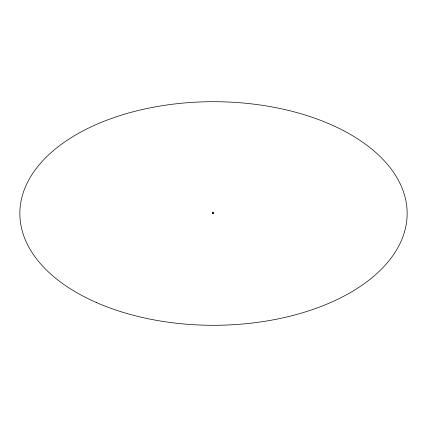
<?xml version="1.0" encoding="UTF-8"?>
<svg xmlns="http://www.w3.org/2000/svg" width="427" height="427" viewBox="0 0 427 427"><rect width="100%" height="100%" fill="white"/><g stroke="black" fill="none" stroke-linecap="round" stroke-linejoin="round"><path stroke-width="0.64" d="M212.705 213.116L213.351 213.73L212.838 213.26A2.663 1.527 -0.4 0 1 213.068 213.388C213.97 214.199 211.6 212.646 213.014 212.251M213.34 213.644L212.561 213.292L213.367 213.644L213.025 212.342C213.97 214.813 212.235 212.657 213.351 213.724M213.1 213.169L213.281 213.601L212.859 213.27A2.402 1.377 -0.4 0 1 213.068 213.388L213.153 213.601A2.066 1.19 0 0 1 212.988 213.612L212.908 213.58M212.988 213.612L212.801 213.276L213.105 213.607A3.982 1.825 3.2 0 0 213.26 213.671L212.566 213.303L213.265 213.617A2.066 1.19 0 0 0 213.153 213.521L212.972 213.537A1.228 0.753 -4.4 0 1 212.811 213.479L212.763 213.457A3.758 2.284 -3.9 0 1 212.593 213.34L213.217 213.511M212.859 213.553L212.561 213.319L213.153 213.452M212.683 213.265L212.876 213.495A2.482 1.42 -0.4 0 1 212.635 213.377L213.03 213.393M212.817 213.351L212.902 213.292A2.002 1.062 2.8 0 1 213.073 213.377M212.892 213.324L212.587 213.324M212.827 213.452L212.859 213.5A2.658 1.527 -0.4 0 1 212.63 213.377L212.876 213.484M96.646 302.647A193.644 111.799 0 0 0 405.65 227.356A193.644 111.799 0 0 0 138.204 110.497A193.644 111.799 0 0 0 96.646 302.647"/></g></svg>
